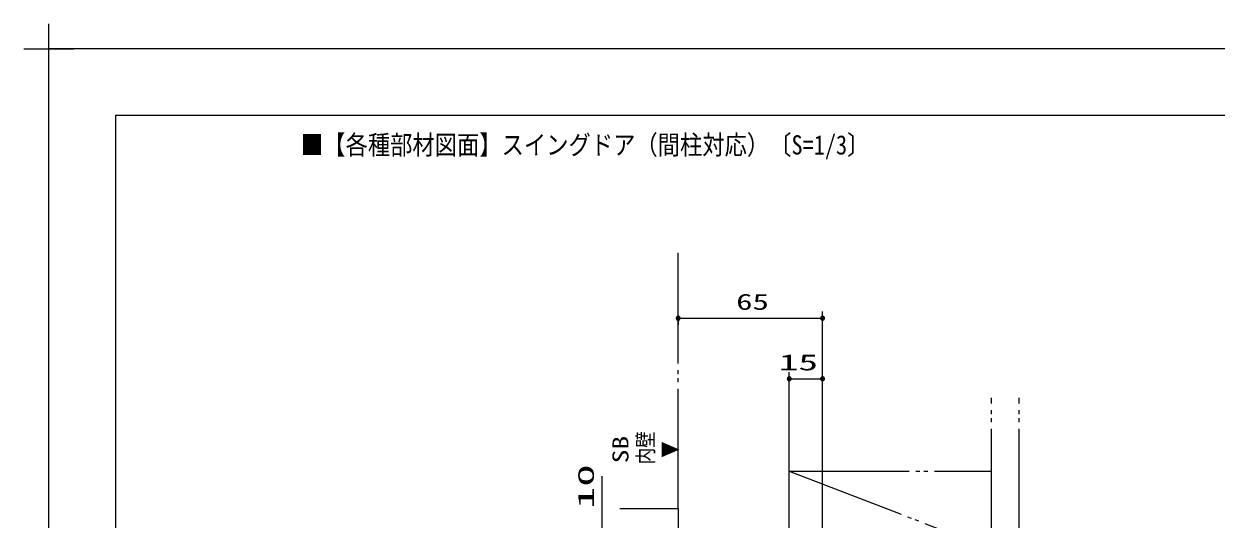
# Model space of a CAD drawing. Units: millimetres on the paper, with parts at other scales. Extents: x -305 to 305, y -152 to 152.
# Drawn here: x -304.8 to -125.8, y 78 to 152.3 of the extents above; entities that cross this region are included whole.
import ezdxf
from ezdxf.enums import TextEntityAlignment as Align

# ---------------------------------------------------------------- set-up
doc = ezdxf.new("R2010")
doc.units = ezdxf.units.MM
doc.linetypes.add('LONG_DOUBLE_CHAIN', pattern=[21.8, 18, -1, 0.6, -0.6, 0.6, -1])
doc.layers.add('0-0_PV', color=7, linetype='Continuous')
for name, color, linetype, lineweight in [('0-1_TV', 7, 'Continuous', 9), ('0-2_0', 7, 'Continuous', 9), ('0-6_1図面枠', 7, 'Continuous', 9), ('0-7_図面枠', 3, 'Continuous', 9), ('0-8_DEFPOINTS', 7, 'Continuous', 9)]:
    doc.layers.add(name, color=color, linetype=linetype, lineweight=lineweight)
doc.styles.add('ＭＳ ゴシック', font='')
doc.styles.get('ＭＳ ゴシック').set_extended_font_data('MS Gothic')

# ---------------------------------------------------------------- blocks, each defined once
blk = doc.blocks.new('_DOTSMALL')
at = {"layer": '0-2_0'}
for p, q in [((0.0746, 0.1), (-0.0746, 0.1)), ((0.1223, -0.0248), (-0.1223, -0.0248))]:
    blk.add_line(p, q, dxfattribs=at)
for points in [[(0.125, 0), (0.124, 0.0157), (0.1211, 0.0311), (0.1162, 0.046), (0.1095, 0.0602), (0.1011, 0.0735), (0.0911, 0.0856), (0.0797, 0.0963), (0.067, 0.1055), (0.0532, 0.1131), (0.0386, 0.1189), (0.0234, 0.1228), (0.0078, 0.1248), (-0.0078, 0.1248), (-0.0234, 0.1228), (-0.0386, 0.1189), (-0.0532, 0.1131), (-0.067, 0.1055), (-0.0797, 0.0963), (-0.0911, 0.0856), (-0.1011, 0.0735), (-0.1095, 0.0602), (-0.1162, 0.046), (-0.1211, 0.0311), (-0.124, 0.0157), (-0.125, 0), (0, 0)], [(-0.125, 0), (-0.124, -0.0157), (-0.1211, -0.0311), (-0.1162, -0.046), (-0.1095, -0.0602), (-0.1011, -0.0735), (-0.0911, -0.0856), (-0.0797, -0.0963), (-0.067, -0.1055), (-0.0532, -0.1131), (-0.0386, -0.1189), (-0.0234, -0.1228), (-0.0078, -0.1248), (0.0078, -0.1248), (0.0234, -0.1228), (0.0386, -0.1189), (0.0532, -0.1131), (0.067, -0.1055), (0.0797, -0.0963), (0.0911, -0.0856), (0.1011, -0.0735), (0.1095, -0.0602), (0.1162, -0.046), (0.1211, -0.0311), (0.124, -0.0157), (0.125, 0), (0, 0)]]:
    blk.add_lwpolyline(points, close=True, dxfattribs=at)
blk = doc.blocks.new('グループ-6')
at = {"layer": '0-6_1図面枠'}
for p, q in [((-4200, 2895), (-4200, 3045)), ((-4275, 2970), (-4125, 2970))]:
    blk.add_line(p, q, dxfattribs=at)

msp = doc.modelspace()

# ---------------------------------------------------------------- linework, layer by layer
at = {"layer": '0-1_TV', "linetype": 'LONG_DOUBLE_CHAIN'}
for p, q in [((-206.576, 79.533), (-206.576, 117.911)), ((-159.576, 73.531), (-159.576, 96.182)), ((-155.41, 73.531), (-155.41, 96.182)), ((-189.91, 65.531), (-189.91, 85.197)), ((-189.91, 85.197), (-159.576, 73.531)), ((-189.91, 85.197), (-159.576, 85.197))]:
    msp.add_line(p, q, dxfattribs=at)
at = {"layer": '0-1_TV'}
for p, q in [((-206.576, 108.551), (-206.576, 107.127)), ((-206.576, 108.127), (-184.91, 108.127)), ((-184.91, 65.531), (-184.91, 109.127)), ((-189.91, 75.197), (-189.91, 100.05)), ((-189.91, 99.05), (-184.91, 99.05)), ((-217.963, 76.199), (-217.963, 84.457)), ((-206.576, 79.533), (-215.31, 79.533)), ((-206.576, 79.533), (-206.576, 76.433))]:
    msp.add_line(p, q, dxfattribs=at)
at = {"layer": '0-7_図面枠'}
msp.add_lwpolyline([(-291.017, -138.498), (108.983, -138.498), (108.983, 138.502), (-291.017, 138.502)], close=True, dxfattribs=at)
at = {"layer": '0-8_DEFPOINTS'}
for p in [(118.983, 148.502), (-301.017, -148.498)]:
    msp.add_line(p, (-301.017, 148.502), dxfattribs=at)

# ---------------------------------------------------------------- block references
at = {"layer": '0-1_TV', "xscale": 2.32, "yscale": 2.32, "rotation": 180}
for p in [(-206.576, 108.127), (-189.91, 99.05)]:
    msp.add_blockref('_DOTSMALL', p, dxfattribs=at)
at = {"layer": '0-1_TV', "xscale": 2.32, "yscale": 2.32}
for p in [(-184.91, 108.127), (-184.91, 99.05)]:
    msp.add_blockref('_DOTSMALL', p, dxfattribs=at)
at = {"layer": '0-6_1図面枠', "xscale": 0.05, "yscale": 0.05}
msp.add_blockref('グループ-6', (-91.017, 0.002), dxfattribs=at)

# ---------------------------------------------------------------- texts
at = {"layer": '0-0_PV', "style": 'ＭＳ ゴシック', "width": 0.85}
msp.add_text('■【各種部材図面】スイングドア（間柱対応）〔S=1/3〕', height=2.886, dxfattribs=at).set_placement((-263.187, 131.803), align=Align.BOTTOM_LEFT)
at = {"layer": '0-1_TV', "style": 'ＭＳ ゴシック'}
for s, width, p in [('65', 1.5, (-197.873, 108.664)), ('15', 1.8, (-191.476, 99.588))]:
    msp.add_text(s, height=2.405, dxfattribs=dict(at, width=width)).set_placement(p, align=Align.BOTTOM_LEFT)
for s, width, p in [('SB', 1.25, (-213.317, 86.392)), ('内壁', 0.75, (-209.541, 86.253)), ('▼', 0.75, (-205.894, 87.206)), ('10', 2.05, (-218.501, 79.519))]:
    msp.add_text(s, height=2.405, rotation=90, dxfattribs=dict(at, width=width)).set_placement(p, align=Align.BOTTOM_LEFT)

doc.saveas('drawing.dxf')
